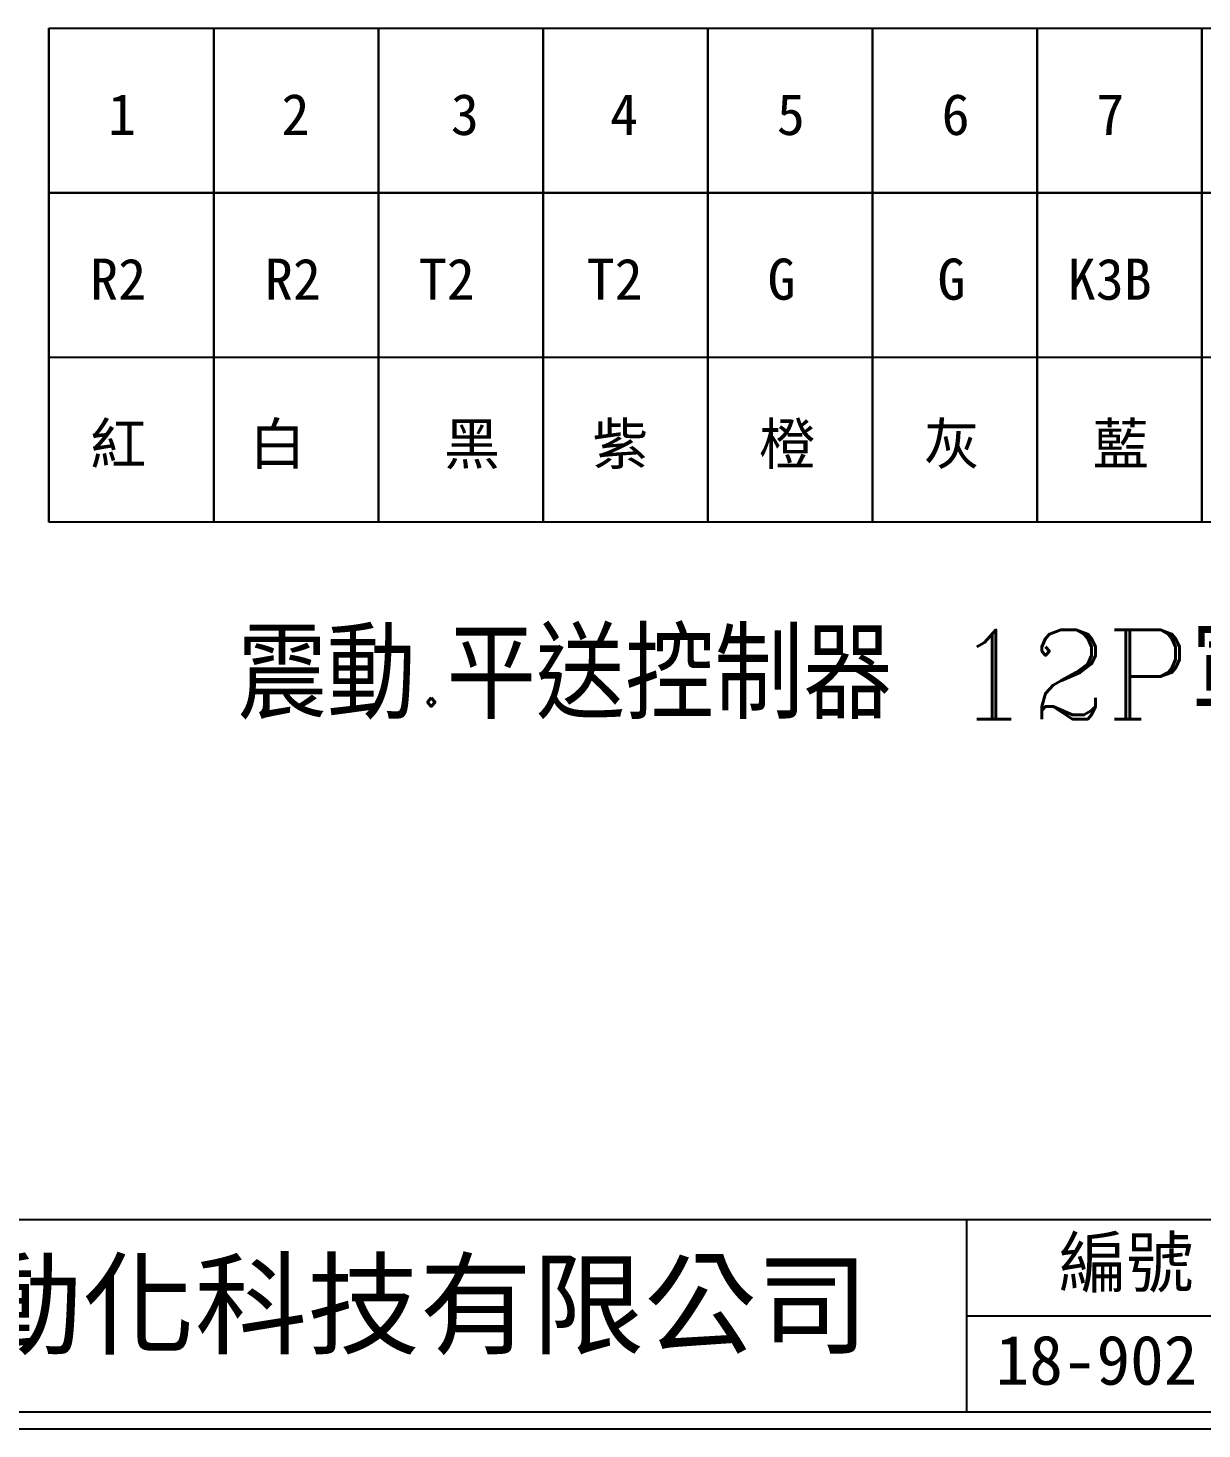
# Model space of a CAD drawing. Extents: x 275 to 562, y 265 to 469.
# Drawn here: x 342.3 to 427.8, y 264.9 to 367 of the extents above; entities that cross this region are included whole.
import ezdxf

# ---------------------------------------------------------------- set-up
doc = ezdxf.new("R2010")
doc.units = 0
doc.layers.add('圖框層', color=7, linetype='CONTINUOUS')
doc.layers.add('標尺寸層', color=3, linetype='CONTINUOUS')
doc.styles.add('CNS', font='romanc.shx', dxfattribs={"bigfont": 'chineset.shx'})
doc.styles.add('STSL', font='kaiu.ttf')

msp = doc.modelspace()

# ---------------------------------------------------------------- linework, layer by layer
at = {"layer": '圖框層', "color": 7}
for p, q in [((276.15, 280.2), (560.65, 280.2)), ((410.65, 266.2), (410.65, 280.2)), ((410.65, 273.2), (560.65, 273.2)), ((276.15, 266.2), (560.65, 266.2)), ((274.9, 264.95), (561.9, 264.95))]:
    msp.add_line(p, q, dxfattribs=at)
at = {"layer": '標尺寸層', "color": 7}
for p, q in [((343.79, 367), (343.79, 355)), ((343.79, 367), (355.79, 367)), ((343.79, 355), (343.79, 367)), ((343.79, 367), (343.79, 355)), ((343.79, 367), (355.79, 367)), ((343.79, 355), (343.79, 367)), ((355.79, 367), (355.79, 355)), ((355.79, 367), (367.79, 367)), ((355.79, 355), (355.79, 367)), ((355.79, 367), (355.79, 355)), ((355.79, 355), (355.79, 367)), ((367.79, 367), (367.79, 355)), ((367.79, 367), (379.79, 367)), ((367.79, 355), (367.79, 367)), ((379.79, 367), (379.79, 355)), ((379.79, 355), (379.79, 367)), ((379.79, 367), (391.79, 367)), ((391.79, 367), (391.79, 355)), ((391.79, 367), (403.79, 367)), ((391.79, 355), (391.79, 367)), ((403.79, 367), (403.79, 355)), ((403.79, 355), (403.79, 367)), ((403.79, 367), (415.79, 367)), ((415.79, 367), (415.79, 355)), ((415.79, 355), (415.79, 367)), ((415.79, 367), (415.79, 355)), ((415.79, 367), (427.79, 367)), ((415.79, 355), (415.79, 367)), ((415.79, 367), (415.79, 355)), ((415.79, 367), (427.79, 367)), ((415.79, 355), (415.79, 367)), ((427.79, 367), (427.79, 355)), ((427.79, 367), (439.79, 367)), ((427.79, 355), (427.79, 367)), ((427.79, 367), (427.79, 355)), ((427.79, 355), (427.79, 367)), ((355.79, 355), (343.79, 355)), ((355.79, 355), (343.79, 355)), ((343.79, 355), (343.79, 343)), ((343.79, 355), (355.79, 355)), ((343.79, 343), (343.79, 355)), ((343.79, 355), (343.79, 343)), ((343.79, 355), (355.79, 355)), ((343.79, 343), (343.79, 355)), ((367.79, 355), (355.79, 355)), ((355.79, 355), (355.79, 343)), ((355.79, 355), (367.79, 355)), ((355.79, 343), (355.79, 355)), ((355.79, 355), (355.79, 343)), ((355.79, 343), (355.79, 355)), ((379.79, 355), (367.79, 355)), ((367.79, 355), (367.79, 343)), ((367.79, 355), (379.79, 355)), ((367.79, 343), (367.79, 355)), ((391.79, 355), (379.79, 355)), ((379.79, 355), (379.79, 343)), ((379.79, 343), (379.79, 355)), ((379.79, 355), (391.79, 355)), ((403.79, 355), (391.79, 355)), ((391.79, 355), (391.79, 343)), ((391.79, 355), (403.79, 355)), ((391.79, 343), (391.79, 355)), ((415.79, 355), (403.79, 355)), ((403.79, 355), (403.79, 343)), ((403.79, 343), (403.79, 355)), ((403.79, 355), (415.79, 355)), ((427.79, 355), (415.79, 355)), ((427.79, 355), (415.79, 355)), ((415.79, 355), (415.79, 343)), ((415.79, 343), (415.79, 355)), ((415.79, 355), (415.79, 343)), ((415.79, 355), (427.79, 355)), ((415.79, 343), (415.79, 355)), ((415.79, 355), (415.79, 343)), ((415.79, 355), (427.79, 355)), ((415.79, 343), (415.79, 355)), ((439.79, 355), (427.79, 355)), ((427.79, 355), (427.79, 343)), ((427.79, 355), (439.79, 355)), ((427.79, 343), (427.79, 355)), ((427.79, 355), (427.79, 343)), ((427.79, 343), (427.79, 355)), ((355.79, 343), (343.79, 343)), ((355.79, 343), (343.79, 343)), ((343.79, 343), (343.79, 331)), ((343.79, 331), (343.79, 343)), ((343.79, 343), (343.79, 331)), ((343.79, 331), (343.79, 343)), ((367.79, 343), (355.79, 343)), ((355.79, 343), (355.79, 331)), ((355.79, 331), (355.79, 343)), ((355.79, 343), (355.79, 331)), ((355.79, 331), (355.79, 343)), ((379.79, 343), (367.79, 343)), ((367.79, 343), (367.79, 331)), ((367.79, 331), (367.79, 343)), ((391.79, 343), (379.79, 343)), ((379.79, 343), (379.79, 331)), ((379.79, 331), (379.79, 343)), ((403.79, 343), (391.79, 343)), ((391.79, 343), (391.79, 331)), ((391.79, 331), (391.79, 343)), ((415.79, 343), (403.79, 343)), ((403.79, 343), (403.79, 331)), ((403.79, 331), (403.79, 343)), ((427.79, 343), (415.79, 343)), ((427.79, 343), (415.79, 343)), ((415.79, 343), (415.79, 331)), ((415.79, 331), (415.79, 343)), ((415.79, 343), (415.79, 331)), ((415.79, 331), (415.79, 343)), ((415.79, 343), (415.79, 331)), ((415.79, 331), (415.79, 343)), ((439.79, 343), (427.79, 343)), ((427.79, 343), (427.79, 331)), ((427.79, 331), (427.79, 343)), ((427.79, 343), (427.79, 331)), ((427.79, 331), (427.79, 343)), ((355.79, 331), (343.79, 331)), ((355.79, 331), (343.79, 331)), ((367.79, 331), (355.79, 331)), ((379.79, 331), (367.79, 331)), ((391.79, 331), (379.79, 331)), ((403.79, 331), (391.79, 331)), ((415.79, 331), (403.79, 331)), ((427.79, 331), (415.79, 331)), ((427.79, 331), (415.79, 331)), ((439.79, 331), (427.79, 331))]:
    msp.add_line(p, q, dxfattribs=at)

# ---------------------------------------------------------------- texts
at = {"layer": '圖框層', "color": 7, "style": 'STSL'}
for s, height, p in [('1', 3, (348.09, 359.21)), ('2', 3, (360.73, 359.21)), ('3', 3, (373.07, 359.21)), ('4', 3, (384.67, 359.21)), ('5', 3, (396.82, 359.21)), ('6', 3, (408.82, 359.21)), ('7', 3, (420.09, 359.21)), ('R2', 3, (346.79, 347.21)), ('R2', 3, (359.52, 347.21)), ('T2', 3, (370.73, 347.21)), ('T2', 3, (382.96, 347.21)), ('G', 3, (396.14, 347.21)), ('G', 3, (408.52, 347.21)), ('K3B', 3, (418.01, 347.21)), ('紅', 3, (346.79, 335.21)), ('白', 3, (358.39, 335.21)), ('黑', 3, (372.55, 335.21)), ('紫', 3, (383.37, 335.21)), ('橙', 3, (395.52, 335.21)), ('灰', 3, (407.52, 335.21)), ('藍', 3, (419.83, 335.21)), ('編號', 3.6, (417.36, 275.28)), ('泓陞自動化科技有限公司', 6, (313.5, 271.02)), ('18-902', 3.6, (412.76, 268.17))]:
    msp.add_text(s, height=height, dxfattribs=at).set_placement(p)
at = {"layer": '標尺寸層', "color": 7, "insert": (357.53, 323.16), "char_height": 6.5, "attachment_point": 1, "style": 'CNS'}
msp.add_mtext_dynamic_manual_height_columns('震動.平送控制器 12P軍規金屬接頭', width=116.1555, gutter_width=32.5, heights=[0], dxfattribs=at)

doc.saveas('drawing.dxf')
